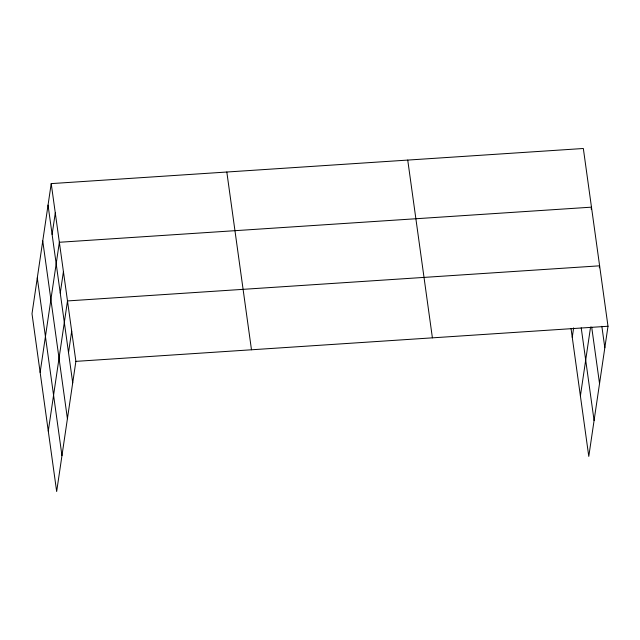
<?xml version="1.0" encoding="UTF-8"?>
<svg xmlns="http://www.w3.org/2000/svg" width="640" height="640" viewBox="0 0 640 640"><rect width="100%" height="100%" fill="white"/><g stroke="black" fill="none" stroke-linecap="round" stroke-linejoin="round"><path stroke-width="0.96" d="M51.216 183.608L32 313.744L56.664 491.504L75.88 361.368L51.216 183.608L583.336 148.496L608 326.256L588.784 456.392L571.032 328.496M52.112 234.432L55.288 212.944M40.136 372.408L59.36 242.272L591.472 207.16L591.184 209.112M60.256 293.096L63.424 271.6M48.28 431.064L67.496 300.928L599.616 265.816L599.328 267.768M68.52 352.64L71.688 331.152M572.256 337.288L573.648 327.856M580.4 395.952L590.568 327.048M75.88 361.368L608 326.256M601.848 326.304L604.824 347.744M591.688 327.064L599.536 383.6M581.216 327.84L594.08 420.536M407.736 160.088L432.4 337.84M226.816 172.024L251.48 349.784M48.04 205.104L72.712 382.856M42.752 240.952L67.416 418.712M37.296 277.896L61.96 455.648"/></g></svg>
